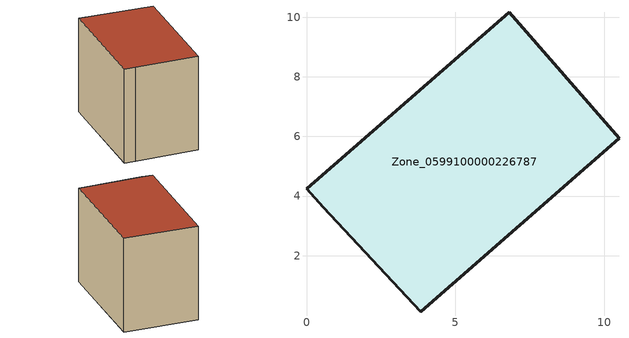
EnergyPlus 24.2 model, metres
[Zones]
Zone_0599100000226787
 floor ground (C_G): 6.8,10.17 10.49,5.94 3.84,0.12 0.56,3.62 0,4.25 z0
 wall outside (C_F): 6.8,10.17 0,4.25 0.56,3.62 3.84,0.12 10.49,5.94 6.8,10.17 z0:7.28
 roof outside (C_R): 10.49,5.94 6.8,10.17 0,4.25 0.56,3.62 3.84,0.12 z7.28
[BUILDING]
Pand.0599100000226787: North Axis=0; Terrain=City; Loads Convergence Tolerance Value=0.04; Temperature Convergence Tolerance Value=0.4; Solar Distribution=FullExterior; Maximum Number of Warmup Days=25; Minimum Number of Warmup Days=1
[Site:Location]
Rotterdam.The.Hague.AP_ZH_NLD Design_Conditions: Latitude=51.96; Longitude=4.45; Time Zone=1; Elevation=-4.5
[SITE:GROUNDTEMPERATURE:BUILDINGSURFACE]
18, 18, 18, 18, 18, 18, 18, 18, 18, 18, 18, 18
[MATERIAL] Thermal Absorptance=0.9; Solar Absorptance=0.7; Visible Absorptance=0.7
Name | Roughness | Thickness | Conductivity | Density | Specific Heat
G.TI.1946 | MediumSmooth | 0.15 | 1 | 540 | 1210
F.TI.1946 | Rough | 0.3 | 0.857143 | 1920 | 840
R.TI.1946 | MediumRough | 0.2 | 0.1 | 1500 | 1000
[CONSTRUCTION]
C_G: G.TI.1946
C_F: F.TI.1946
C_R: R.TI.1946
[ZONE]
Zone_0599100000226787: Type=1; Multiplier=1; Ceiling Height=Autocalculate; Volume=Autocalculate; Floor Area=autocalculate; Part of Total Floor Area=Yes
[ZONEINFILTRATION:DESIGNFLOWRATE]
Infil_Zone_0599100000226787: Zone or ZoneList or Space or SpaceList=Zone_0599100000226787; Schedule=AlwaysOn; Design Flow Rate Calculation Method=Flow/Area; Flow Rate per Floor Area=0.003; Constant Term Coefficient=1; Temperature Term Coefficient=0; Velocity Term Coefficient=0; Velocity Squared Term Coefficient=0
[HVACTEMPLATE:ZONE:IDEALLOADSAIRSYSTEM]
Zone_0599100000226787: Maximum Heating Supply Air Temperature=50; Minimum Cooling Supply Air Temperature=13; Maximum Heating Supply Air Humidity Ratio=0.0156; Minimum Cooling Supply Air Humidity Ratio=0.0077; Heating Limit=NoLimit; Cooling Limit=NoLimit; Dehumidification Control Type=ConstantSensibleHeatRatio; Cooling Sensible Heat Ratio=0.7; Dehumidification Setpoint=60; Humidification Control Type=None; Humidification Setpoint=30; Outdoor Air Method=None; Outdoor Air Flow Rate per Person=0.00944; Outdoor Air Flow Rate per Zone Floor Area=0; Outdoor Air Flow Rate per Zone=0; Demand Controlled Ventilation Type=None; Outdoor Air Economizer Type=NoEconomizer; Heat Recovery Type=None; Sensible Heat Recovery Effectiveness=0.7; Latent Heat Recovery Effectiveness=0.65
[ZONECONTROL:THERMOSTAT]
ThermostatControl_Zone_0599100000226787: Zone or ZoneList=Zone_0599100000226787; Control Type Schedule=DualSetpointControlType; Control 1=Thermostat_Zone_0599100000226787; Temperature Difference Between Cutout And Setpoint=0
[THERMOSTATSETPOINT:DUALSETPOINT]
Thermostat_Zone_0599100000226787: Heating Setpoint Temperature Schedule=HeatingSetpoint_Zone_0599100000226787; Cooling Setpoint Temperature Schedule=CoolingSetpoint_Zone_0599100000226787
[SCHEDULE:COMPACT]
HeatingSetpoint_Zone_0599100000226787: Through: 12/31, For: AllDays, Until: 24:00, 21
CoolingSetpoint_Zone_0599100000226787: Through: 12/31, For: AllDays, Until: 24:00, 24
DualSetpointControlType: Through: 12/31, For: AllDays, Until: 24:00, 4
AlwaysOn: Through: 12/31, For: AllDays, Until: 24:00, 1
